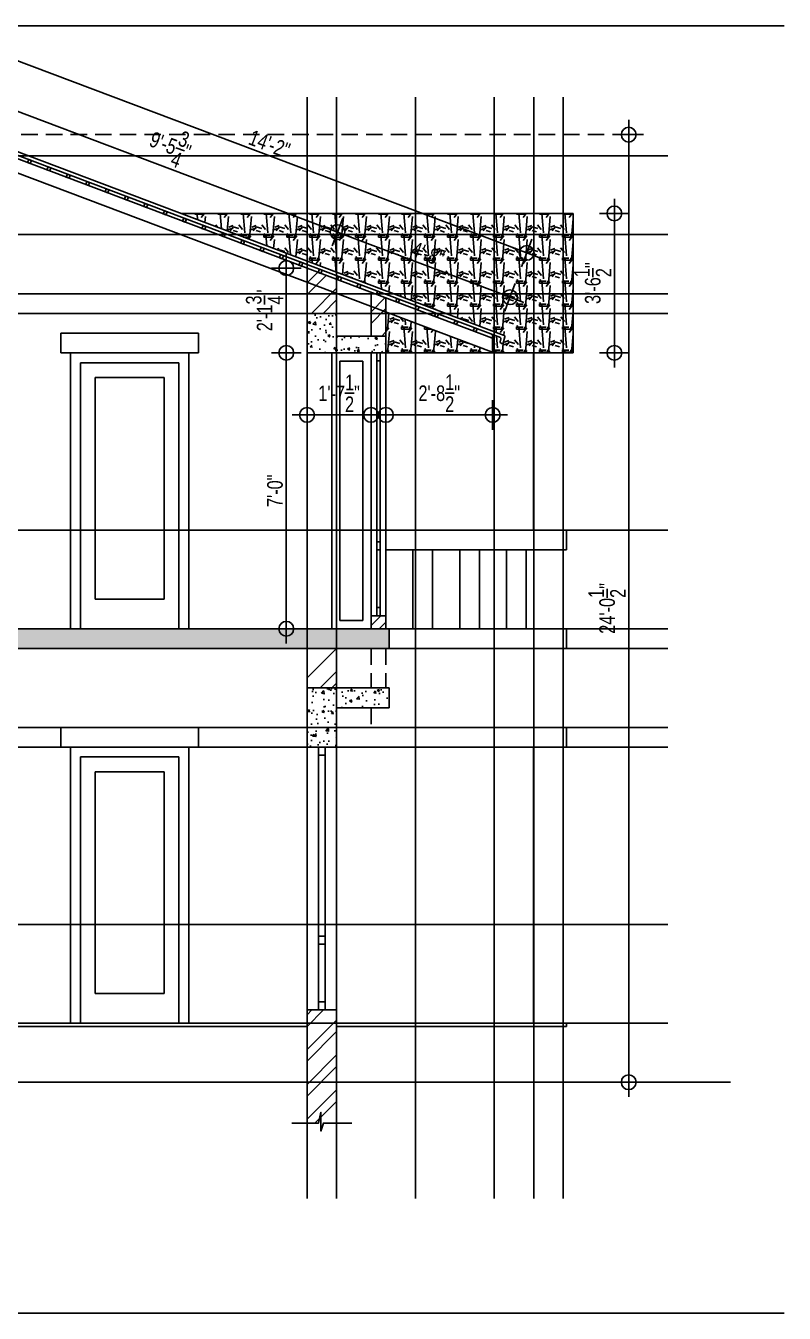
# Model space of a CAD drawing. Header units: inches. Extents: x 171009 to 352533, y -79956 to -38287.
# Drawn here: x 173917.8 to 174148.7, y -39524.3 to -39132.4 of the extents above; entities that cross this region are included whole.
import ezdxf

# ---------------------------------------------------------------- set-up
doc = ezdxf.new("R2010")
doc.units = ezdxf.units.IN
doc.header["$LTSCALE"] = 20
doc.header["$MEASUREMENT"] = 0
doc.header["$PDMODE"] = 34
doc.header["$PDSIZE"] = 5
doc.linetypes.add('HIDDEN', pattern=[0.375, 0.25, -0.125])
doc.layers.get('0').update_dxf_attribs({"linetype": 'CONTINUOUS'})
doc.layers.get('Defpoints').update_dxf_attribs({"linetype": 'CONTINUOUS'})
for name, color, linetype in [('border', 230, 'CONTINUOUS'), ('COLUMN', 31, 'CONTINUOUS'), ('DIMLINE', 254, 'CONTINUOUS'), ('DOOR', 1, 'CONTINUOUS'), ('FRAME', 2, 'CONTINUOUS'), ('guide', 211, 'CONTINUOUS'), ('HATCH', 8, 'CONTINUOUS'), ('TILE', 22, 'CONTINUOUS'), ('wall', 13, 'CONTINUOUS'), ('WINDOW', 4, 'CONTINUOUS'), ('window sill', 5, 'CONTINUOUS'), ('WOOD', 7, 'CONTINUOUS')]:
    doc.layers.add(name, color=color, linetype=linetype)
doc.styles.add('DIMTEXT', font='arial_B.ttf', dxfattribs={"width": 0.75})
doc.dimstyles.new('ARCH_48_0', dxfattribs={"dimtxt": 4.75, "dimasz": 2.25, "dimexe": 0.25, "dimexo": 0, "dimgap": 1, "dimtad": 1, "dimzin": 3, "dimdsep": 46, "dimlunit": 4, "dimtxsty": 'DIMTEXT', "dimblk": 'BLK', "dimcen": 0, "dimdle": 0.09375, "dimse1": 1, "dimse2": 1, "dimclrd": 254, "dimclrt": 3, "dimadec": 1, "dimazin": 0, "dimtfac": 1, "dimtix": 1, "dimtmove": 2, "dimatfit": 3, "dimldrblk": 'NONE', "dimfxl": 0.25, "dimtvp": 1.4625, "dimtolj": 1, "dimtzin": 15, "dimarcsym": 0})
pattern_1 = [(45, (-1541.244, 668.2276), (-5.30330086, 5.30330086), []), (45, (-1537.7085, 668.2276), (-5.30330086, 5.30330086), [])]
pattern_2 = [(50, (-1541.244, 668.2276), (7.17260183, -0.62752135), [0.75, -8.25]), (355, (-1541.244, 668.2276), (-1.38751334, 7.52192134), [0.6, -6.6]), (100.4514, (-1540.6464, 668.175), (5.78509382, 6.89439542), [0.6374019, -7.01142112]), (46.1842, (-1541.244, 670.228), (10.6724105, -1.65519014), [1.125, -12.375]), (96.6356, (-1540.355, 670.09), (9.34662706, 9.7411787), [0.9561029, -10.51713]), (351.1842, (-1541.244, 670.228), (9.34661945, 9.741186), [0.9, -9.9]), (21, (-1540.244, 669.7276), (5.96907052, -4.0261889), [0.75, -8.25]), (326, (-1540.244, 669.7276), (2.43315332, 7.25150045), [0.6, -6.6]), (71.4514, (-1539.7466, 669.392), (8.40222629, 3.22530497), [0.6374019, -7.01142112]), (37.5, (-1541.244, 668.2276), (0.121598553, 3.32893854), [0, -6.52, 0, -6.7, 0, -6.625]), (7.5, (-1541.244, 668.2276), (2.630695374, 3.94411712), [0, -3.82, 0, -6.37, 0, -2.525]), (327.5, (-1543.474, 668.2276), (5.33822436, -0.225548717), [0, -2.5, 0, -7.8, 0, -10.35]), (317.5, (-1544.474, 668.2276), (5.83186169, 1.00104982), [0, -3.25, 0, -5.18, 0, -7.35])]
pattern_3 = [(45, (-1909.887, 1006.686), (-5.30330086, 5.30330086), []), (45, (-1906.352, 1006.686), (-5.30330086, 5.30330086), [])]

# ---------------------------------------------------------------- blocks, each defined once
blk = doc.blocks.new('BLK')
for q in [(0, 2), (-2, 0), (0, -2), (2, 0)]:
    blk.add_line((0, 0), q)
blk.add_circle((0, 0), 1)
blk = doc.blocks.new('*D188')
at = {"layer": 'Defpoints', "color": 0, "transparency": 16777216}
for p in [(173997.11, -39231.98), (174022.94, -39231.98), (174022.94, -39315.98)]:
    blk.add_point(p, dxfattribs=at)
at = {"layer": 'DIMLINE', "color": 254, "lineweight": -2, "transparency": 16777216}
blk.add_line((173997.11, -39313.73), (173997.11, -39234.23), dxfattribs=at)
at = {"layer": 'DIMLINE', "color": 254, "lineweight": -2, "transparency": 16777216, "xscale": 2.25, "yscale": 2.25, "zscale": 2.25}
for p, rotation in [((173997.11, -39231.98), 90), ((173997.11, -39315.98), 270)]:
    blk.add_blockref('BLK', p, dxfattribs=dict(at, rotation=rotation))
at = {"layer": 'DIMLINE', "color": 3, "transparency": 16777216, "insert": (173993.69, -39273.98), "char_height": 4.75, "attachment_point": 5, "rotation": 90, "style": 'DIMTEXT'}
blk.add_mtext('\\A1;7\'-0"', dxfattribs=at)
blk = doc.blocks.new('_None')
blk = doc.blocks.new('*D189')
at = {"layer": 'Defpoints', "color": 0, "transparency": 16777216}
for p in [(173997.11, -39206.2), (174003.44, -39206.2), (174003.44, -39231.98)]:
    blk.add_point(p, dxfattribs=at)
at = {"layer": 'DIMLINE', "color": 254, "lineweight": -2, "transparency": 16777216}
blk.add_line((173997.11, -39229.73), (173997.11, -39208.45), dxfattribs=at)
at = {"layer": 'DIMLINE', "color": 254, "lineweight": -2, "transparency": 16777216, "xscale": 2.25, "yscale": 2.25, "zscale": 2.25}
for p, rotation in [((173997.11, -39206.2), 90), ((173997.11, -39231.98), 270)]:
    blk.add_blockref('BLK', p, dxfattribs=dict(at, rotation=rotation))
at = {"layer": 'DIMLINE', "color": 3, "transparency": 16777216, "insert": (173990.52, -39219.09), "char_height": 4.75, "attachment_point": 5, "rotation": 90, "style": 'DIMTEXT'}
blk.add_mtext('\\A1;2\'-1{\\H1.000000x;\\S3/4;}"', dxfattribs=at)
blk = doc.blocks.new('*D213')
at = {"layer": 'Defpoints', "color": 0, "transparency": 16777216}
for p in [(173901.44, -39165.57), (173685.44, -39453.98), (174101.39, -39453.98)]:
    blk.add_point(p, dxfattribs=at)
at = {"layer": 'DIMLINE', "color": 254, "lineweight": -2, "transparency": 16777216}
blk.add_line((174101.39, -39167.82), (174101.39, -39451.73), dxfattribs=at)
at = {"layer": 'DIMLINE', "color": 254, "lineweight": -2, "transparency": 16777216, "xscale": 2.25, "yscale": 2.25, "zscale": 2.25}
for p, rotation in [((174101.39, -39165.57), 90), ((174101.39, -39453.98), 270)]:
    blk.add_blockref('BLK', p, dxfattribs=dict(at, rotation=rotation))
at = {"layer": 'DIMLINE', "color": 3, "transparency": 16777216, "insert": (174094.79, -39309.78), "char_height": 4.75, "attachment_point": 5, "rotation": 90, "style": 'DIMTEXT'}
blk.add_mtext('\\A1;24\'-0{\\H1.000000x;\\S1/2;}"', dxfattribs=at)
blk = doc.blocks.new('*D234')
at = {"layer": 'Defpoints', "color": 0, "transparency": 16777216}
for p in [(174027.44, -39219.98), (174059.95, -39231.83), (174059.95, -39250.87)]:
    blk.add_point(p, dxfattribs=at)
at = {"layer": 'DIMLINE', "color": 254, "lineweight": -2, "transparency": 16777216}
blk.add_line((174029.69, -39250.87), (174057.7, -39250.87), dxfattribs=at)
at = {"layer": 'DIMLINE', "color": 254, "lineweight": -2, "transparency": 16777216, "xscale": 2.25, "yscale": 2.25, "zscale": 2.25, "rotation": 180}
blk.add_blockref('BLK', (174027.44, -39250.87), dxfattribs=at)
at = {"layer": 'DIMLINE', "color": 254, "lineweight": -2, "transparency": 16777216, "xscale": 2.25, "yscale": 2.25, "zscale": 2.25}
blk.add_blockref('BLK', (174059.95, -39250.87), dxfattribs=at)
at = {"layer": 'DIMLINE', "color": 3, "transparency": 16777216, "insert": (174043.69, -39244.27), "char_height": 4.75, "attachment_point": 5, "style": 'DIMTEXT'}
blk.add_mtext('\\A1;2\'-8{\\H1.000000x;\\S1/2;}"', dxfattribs=at)
blk = doc.blocks.new('*D235')
at = {"layer": 'Defpoints', "color": 0, "transparency": 16777216}
for p in [(174003.44, -39231.98), (174022.94, -39231.98), (174022.94, -39250.87)]:
    blk.add_point(p, dxfattribs=at)
at = {"layer": 'DIMLINE', "color": 254, "lineweight": -2, "transparency": 16777216}
blk.add_line((174005.69, -39250.87), (174020.69, -39250.87), dxfattribs=at)
at = {"layer": 'DIMLINE', "color": 254, "lineweight": -2, "transparency": 16777216, "xscale": 2.25, "yscale": 2.25, "zscale": 2.25, "rotation": 180}
blk.add_blockref('BLK', (174003.44, -39250.87), dxfattribs=at)
at = {"layer": 'DIMLINE', "color": 254, "lineweight": -2, "transparency": 16777216, "xscale": 2.25, "yscale": 2.25, "zscale": 2.25}
blk.add_blockref('BLK', (174022.94, -39250.87), dxfattribs=at)
at = {"layer": 'DIMLINE', "color": 3, "transparency": 16777216, "insert": (174013.19, -39244.31), "char_height": 4.75, "attachment_point": 5, "style": 'DIMTEXT'}
blk.add_mtext('\\A1;1\'-7{\\H1.000000x;\\S1/2;}"', dxfattribs=at)
blk = doc.blocks.new('*D239')
at = {"layer": 'Defpoints', "color": 0, "transparency": 16777216}
for p in [(173906.22, -39155.05), (173901.44, -39167.71), (174007.94, -39207.89)]:
    blk.add_point(p, dxfattribs=at)
at = {"layer": 'DIMLINE', "color": 254, "lineweight": -2, "transparency": 16777216}
blk.add_line((174010.61, -39194.44), (173908.32, -39155.84), dxfattribs=at)
at = {"layer": 'DIMLINE', "color": 254, "lineweight": -2, "transparency": 16777216, "xscale": 2.25, "yscale": 2.25, "zscale": 2.25}
for p, rotation in [((173906.22, -39155.05), 159.3261698989424), ((174012.71, -39195.23), 339.3261698989425)]:
    blk.add_blockref('BLK', p, dxfattribs=dict(at, rotation=rotation))
at = {"layer": 'DIMLINE', "color": 3, "transparency": 16777216, "insert": (173961.81, -39168.93), "char_height": 4.75, "attachment_point": 5, "rotation": 339.3262, "style": 'DIMTEXT'}
blk.add_mtext('\\A1;9\'-5{\\H1.000000x;\\S3/4;}"', dxfattribs=at)
blk = doc.blocks.new('*D240')
at = {"layer": 'Defpoints', "color": 0, "transparency": 16777216}
for p in [(174007.94, -39207.89), (174065.22, -39215.05), (174060.45, -39227.71)]:
    blk.add_point(p, dxfattribs=at)
at = {"layer": 'DIMLINE', "color": 254, "lineweight": -2, "transparency": 16777216}
blk.add_line((174014.82, -39196.03), (174063.12, -39214.25), dxfattribs=at)
at = {"layer": 'DIMLINE', "color": 254, "lineweight": -2, "transparency": 16777216, "xscale": 2.25, "yscale": 2.25, "zscale": 2.25}
for p, rotation in [((174012.71, -39195.23), 159.3261698987993), ((174065.22, -39215.05), 339.3261698987993)]:
    blk.add_blockref('BLK', p, dxfattribs=dict(at, rotation=rotation))
at = {"layer": 'DIMLINE', "color": 3, "transparency": 16777216, "insert": (174040.18, -39201.93), "char_height": 4.75, "attachment_point": 5, "rotation": 339.3262, "style": 'DIMTEXT'}
blk.add_mtext('\\A1;4\'-8"', dxfattribs=at)
blk = doc.blocks.new('*D241')
at = {"layer": 'Defpoints', "color": 0, "transparency": 16777216}
for p in [(173911.31, -39141.57), (173901.44, -39167.71), (174060.45, -39227.71)]:
    blk.add_point(p, dxfattribs=at)
at = {"layer": 'DIMLINE', "color": 254, "lineweight": -2, "transparency": 16777216}
blk.add_line((174068.21, -39200.77), (173913.41, -39142.36), dxfattribs=at)
at = {"layer": 'DIMLINE', "color": 254, "lineweight": -2, "transparency": 16777216, "xscale": 2.25, "yscale": 2.25, "zscale": 2.25}
for p, rotation in [((173911.31, -39141.57), 159.3261698987984), ((174070.31, -39201.57), 339.3261698987985)]:
    blk.add_blockref('BLK', p, dxfattribs=dict(at, rotation=rotation))
at = {"layer": 'DIMLINE', "color": 3, "transparency": 16777216, "insert": (173992, -39168.4), "char_height": 4.75, "attachment_point": 5, "rotation": 339.3262, "style": 'DIMTEXT'}
blk.add_mtext('\\A1;14\'-2"', dxfattribs=at)
blk = doc.blocks.new('*D246')
at = {"layer": 'Defpoints', "color": 0, "transparency": 16777216}
for p in [(174084.44, -39189.56), (174097.03, -39189.56), (174084.44, -39231.98)]:
    blk.add_point(p, dxfattribs=at)
at = {"layer": 'DIMLINE', "color": 254, "lineweight": -2, "transparency": 16777216}
blk.add_line((174097.03, -39229.73), (174097.03, -39191.81), dxfattribs=at)
at = {"layer": 'DIMLINE', "color": 254, "lineweight": -2, "transparency": 16777216, "xscale": 2.25, "yscale": 2.25, "zscale": 2.25}
for p, rotation in [((174097.03, -39189.56), 90), ((174097.03, -39231.98), 270)]:
    blk.add_blockref('BLK', p, dxfattribs=dict(at, rotation=rotation))
at = {"layer": 'DIMLINE', "color": 3, "transparency": 16777216, "insert": (174090.42, -39210.77), "char_height": 4.75, "attachment_point": 5, "rotation": 90, "style": 'DIMTEXT'}
blk.add_mtext('\\A1;3\'-6{\\H1.000000x;\\S1/2;}"', dxfattribs=at)

msp = doc.modelspace()

# ---------------------------------------------------------------- hatches: boundary and pattern name
at = {"layer": 'HATCH'}
h = msp.add_hatch(dxfattribs=at)
h.set_pattern_fill('ANSI32', color=256, scale=20, style=0)
h.set_pattern_definition(pattern_3)
h.paths.add_polyline_path([(174003.436, -39219.985), (174012.436, -39219.985), (174012.436, -39209.593), (174003.436, -39206.197)])
h = msp.add_hatch(dxfattribs=at)
h.set_pattern_fill('ANSI32', color=256, scale=20, style=0)
h.set_pattern_definition(pattern_1)
h.paths.add_polyline_path([(174027.436, -39215.253), (174022.936, -39213.555), (174022.936, -39226.864), (174027.436, -39226.864)])
h = msp.add_hatch(dxfattribs=at)
h.set_pattern_fill('AR-CONC', color=256, style=0)
h.set_pattern_definition(pattern_2)
h.paths.add_polyline_path([(174027.436, -39226.864), (174012.436, -39226.864), (174012.436, -39219.985), (174003.436, -39219.985), (174003.436, -39225.985), (174003.436, -39231.985), (174027.436, -39231.985)])
h = msp.add_hatch(dxfattribs=at)
h.set_pattern_fill('ANSI32', color=256, scale=20, style=0)
h.set_pattern_definition(pattern_1)
h.paths.add_polyline_path([(174027.436, -39315.985), (174027.436, -39311.985), (174022.936, -39311.985), (174022.936, -39315.985)])
h = msp.add_hatch(dxfattribs=at)
h.set_pattern_fill('AR-CONC', color=256, style=0)
h.set_pattern_definition([(50, (-1909.8873, 1006.686), (7.17260183, -0.62752135), [0.75, -8.25]), (355, (-1909.887, 1006.686), (-1.38751334, 7.52192134), [0.6, -6.6]), (100.4514, (-1909.2896, 1006.634), (5.78509382, 6.89439542), [0.6374019, -7.01142112]), (46.1842, (-1909.887, 1008.686), (10.6724105, -1.65519014), [1.125, -12.375]), (96.6356, (-1908.998, 1008.548), (9.34662706, 9.7411787), [0.9561029, -10.51713]), (351.1842, (-1909.887, 1008.686), (9.34661945, 9.741186), [0.9, -9.9]), (21, (-1908.8873, 1008.186), (5.96907052, -4.0261889), [0.75, -8.25]), (326, (-1908.887, 1008.186), (2.43315332, 7.25150045), [0.6, -6.6]), (71.4514, (-1908.39, 1007.8506), (8.40222629, 3.22530497), [0.6374019, -7.01142112]), (37.5, (-1909.8873, 1006.6861), (0.121598553, 3.32893854), [0, -6.52, 0, -6.7, 0, -6.625]), (7.5, (-1909.8873, 1006.686), (2.630695374, 3.94411712), [0, -3.82, 0, -6.37, 0, -2.525]), (327.5, (-1912.1173, 1006.686), (5.33822436, -0.225548717), [0, -2.5, 0, -7.8, 0, -10.35]), (317.5, (-1913.1173, 1006.686), (5.83186169, 1.00104982), [0, -3.25, 0, -5.18, 0, -7.35])])
h.paths.add_polyline_path([(173790.436, -39315.985), (173790.436, -39321.985), (173685.436, -39321.985), (173685.436, -39327.985), (173799.436, -39327.985), (173799.436, -39321.985), (174028.436, -39321.985), (174028.436, -39315.985)])
h = msp.add_hatch(dxfattribs=at)
h.set_pattern_fill('AR-CONC', color=256, style=0)
h.set_pattern_definition(pattern_2)
h.paths.add_polyline_path([(174003.436, -39351.985), (174012.436, -39351.985), (174012.436, -39333.985), (174003.436, -39333.985)])
h = msp.add_hatch(dxfattribs=at)
h.set_pattern_fill('AR-CONC', color=256, style=0)
h.set_pattern_definition(pattern_2)
h.paths.add_polyline_path([(174012.436, -39333.985), (174012.436, -39339.985), (174028.436, -39339.985), (174028.436, -39333.985)])
h = msp.add_hatch(dxfattribs=at)
h.set_pattern_fill('ANSI32', color=256, scale=20, style=0)
h.set_pattern_definition(pattern_3)
h.paths.add_polyline_path([(174003.436, -39466.403), (174006.928, -39466.403), (174007.645, -39463.123), (174007.645, -39466.402), (174012.436, -39466.402), (174012.436, -39431.985), (174003.436, -39431.985)])
at = {"layer": 'TILE'}
h = msp.add_hatch(dxfattribs=at)
h.set_pattern_fill('SPANTILE', color=8, scale=7, style=0)
h.set_pattern_definition([(274.9697, (-1534.80407, 675.2276), (-6.99993914905, 84.0000073606), [6.464304, -155.143247]), (180, (-1534.244, 668.7876), (-7, -7), [0.56, -6.44]), (0, (-1541.244, 668.2276), (7, 7), [1.96, -5.04]), (90, (-1539.284, 668.2276), (-7, 7), [0.7, -6.3]), (270, (-1534.804, 668.9276), (7, -7), [0.7, -6.3]), (0, (-1534.804, 668.2276), (7, 7), [0.56, -6.44]), (0, (-1541.244, 668.7876), (7, 7), [1.4, -5.6]), (85.0303, (-1539.84407, 668.7876), (6.99993914905, 84.0000073606), [6.464304, -155.143247]), (52.6961, (-1539.84407, 669.1376), (-90.9999012292, -119.00007519182), [1.848056, -182.95725]), (18.4349, (-1538.724, 670.6076), (14.000003042, 6.999988823), [1.770874, -20.365065]), (341.5651, (-1537.044, 671.1676), (-14.000003042, 6.999988823), [1.770874, -20.365065]), (307.3039, (-1535.36407, 670.6076), (90.9999012292, -119.00007519182), [1.848056, -182.95725]), (20.2249, (-1538.37407, 670.1176), (-76.99998085034, -28.0000583492), [1.417395, -140.321804]), (339.7751, (-1537.04407, 670.6076), (76.99998085034, -28.0000583492), [1.417395, -140.321804]), (307.4054, (-1535.71407, 670.1176), (70.0000696683, -90.99994725486), [1.498063, -148.308475]), (52.5946, (-1539.28407, 668.9276), (-70.0000696683, -90.99994725486), [1.498063, -148.308475])])
h.paths.add_polyline_path([(173965.025, -39189.564), (174063.478, -39226.716, -0.4037409), (174063.681, -39227.083), (174063.16, -39229.07, -0.559988), (174062.229, -39228.679, 0.0000013), (174062.229, -39228.679), (174062.487, -39227.696, 0.3534757), (174062.332, -39227.352), (174060.446, -39226.64), (174060.446, -39227.709), (174060.446, -39231.985), (174084.436, -39231.985), (174084.436, -39189.564)])
h.paths.add_polyline_path([(174027.436, -39219.528), (174027.436, -39226.864), (174027.436, -39231.985), (174060.446, -39231.985)], flags=17)

# ---------------------------------------------------------------- linework, layer by layer
at = {"color": 7}
for p, q in [((173928.436, -39231.985), (173928.436, -39225.985)), ((173928.436, -39225.985), (173970.436, -39225.985)), ((173970.436, -39231.985), (173970.436, -39225.985)), ((173928.436, -39231.985), (173970.436, -39231.985)), ((173928.436, -39351.985), (173928.436, -39345.985)), ((173928.436, -39345.985), (173970.436, -39345.985)), ((173970.436, -39351.985), (173970.436, -39345.985)), ((173928.436, -39351.985), (173970.436, -39351.985))]:
    msp.add_line(p, q, dxfattribs=at)
msp.add_line((174003.436, -39231.985), (174003.436, -39315.985))
at = {"color": 2}
msp.add_line((174003.436, -39315.985), (174003.436, -39298.985), dxfattribs=at)
at = {"color": 7, "linetype": 'HIDDEN'}
for p, q in [((174022.936, -39321.985), (174022.936, -39333.985)), ((174027.436, -39321.985), (174027.436, -39333.985)), ((174022.936, -39339.985), (174022.936, -39345.985)), ((174022.936, -39345.985), (174012.436, -39345.985))]:
    msp.add_line(p, q, dxfattribs=at)
msp.add_lwpolyline([(173998.814, -39466.403), (174006.928, -39466.403), (174007.645, -39463.123), (174007.645, -39468.85), (174008.399, -39466.402), (174017.089, -39466.402)])
at = {"layer": 'border', "ltscale": 5}
for p, q in [((174148.736, -39132.428), (173607.971, -39132.428)), ((173607.971, -39524.307), (174148.736, -39524.307))]:
    msp.add_line(p, q, dxfattribs=at)
at = {"layer": 'COLUMN', "color": 2}
for p, q in [((174072.436, -39285.985), (174072.436, -39231.985)), ((174081.436, -39285.985), (174081.436, -39231.985)), ((174072.436, -39351.985), (174072.436, -39435.985)), ((174081.436, -39351.985), (174081.436, -39435.985))]:
    msp.add_line(p, q, dxfattribs=at)
at = {"layer": 'DIMLINE', "color": 8, "linetype": 'HIDDEN'}
msp.add_line((173901.441, -39165.572), (174101.391, -39165.572), dxfattribs=at)
at = {"layer": 'DOOR'}
for p, q in [((173967.436, -39231.985), (173931.436, -39231.985)), ((173931.436, -39231.985), (173931.436, -39315.985)), ((173967.436, -39231.985), (173967.436, -39315.985)), ((173964.436, -39234.985), (173934.436, -39234.985)), ((173934.436, -39234.985), (173934.436, -39315.985)), ((173964.436, -39234.985), (173964.436, -39315.985)), ((173959.936, -39239.485), (173938.936, -39239.485)), ((173938.936, -39239.485), (173938.936, -39306.985)), ((173959.936, -39239.485), (173959.936, -39306.985)), ((173959.936, -39306.985), (173938.936, -39306.985)), ((173967.436, -39351.985), (173931.436, -39351.985)), ((173931.436, -39351.985), (173931.436, -39435.985)), ((173967.436, -39351.985), (173967.436, -39435.985)), ((173964.436, -39354.985), (173934.436, -39354.985)), ((173934.436, -39354.985), (173934.436, -39435.985)), ((173964.436, -39354.985), (173964.436, -39435.985)), ((173959.936, -39359.485), (173938.936, -39359.485)), ((173938.936, -39359.485), (173938.936, -39426.985)), ((173959.936, -39359.485), (173959.936, -39426.985)), ((173959.936, -39426.985), (173938.936, -39426.985))]:
    msp.add_line(p, q, dxfattribs=at)
at = {"layer": 'FRAME'}
for points in [[(174024.686, -39231.985), (174025.686, -39231.985), (174025.686, -39234.425), (174024.686, -39234.425)], [(174024.686, -39289.544), (174025.686, -39289.544), (174025.686, -39291.985), (174024.686, -39291.985)], [(174024.686, -39309.544), (174025.686, -39309.544), (174025.686, -39311.985), (174024.686, -39311.985)], [(174006.936, -39351.985), (174008.936, -39351.985), (174008.936, -39354.425), (174006.936, -39354.425)], [(174006.936, -39409.544), (174008.936, -39409.544), (174008.936, -39411.985), (174006.936, -39411.985)], [(174006.936, -39429.544), (174008.936, -39429.544), (174008.936, -39431.985), (174006.936, -39431.985)]]:
    msp.add_lwpolyline(points, close=True, dxfattribs=at)
at = {"layer": 'guide'}
for p, q in [((174003.436, -39154.194), (174003.436, -39489.367)), ((174012.436, -39154.194), (174012.436, -39489.367)), ((174036.441, -39489.367), (174036.441, -39154.194)), ((174060.441, -39489.367), (174060.441, -39154.194)), ((174072.441, -39489.367), (174072.441, -39154.194)), ((174081.441, -39489.367), (174081.441, -39154.194))]:
    msp.add_line(p, q, dxfattribs=at)
at = {"layer": 'guide', "color": 3, "linetype": 'Continuous'}
for p, q in [((173643.175, -39171.985), (174113.294, -39171.985)), ((173643.175, -39195.985), (174113.294, -39195.985)), ((173643.175, -39315.985), (174113.294, -39315.985)), ((173643.175, -39321.985), (174113.294, -39321.985))]:
    msp.add_line(p, q, dxfattribs=at)
at = {"layer": 'guide', "color": 1, "linetype": 'Continuous'}
for p, q in [((173643.175, -39213.985), (174113.294, -39213.985)), ((173643.175, -39219.985), (174113.294, -39219.985)), ((173643.175, -39345.985), (174113.294, -39345.985)), ((173643.175, -39351.985), (174113.294, -39351.985))]:
    msp.add_line(p, q, dxfattribs=at)
at = {"layer": 'guide', "color": 5, "linetype": 'Continuous'}
for p, q in [((173643.175, -39285.985), (174113.294, -39285.985)), ((173643.175, -39405.985), (174113.294, -39405.985))]:
    msp.add_line(p, q, dxfattribs=at)
at = {"layer": 'guide', "color": 13, "linetype": 'Continuous'}
for p, q in [((173643.175, -39435.985), (174113.294, -39435.985)), ((173643.175, -39453.985), (174113.294, -39453.985))]:
    msp.add_line(p, q, dxfattribs=at)
at = {"layer": 'HATCH'}
for p, q in [((174003.436, -39330.922), (174012.373, -39321.985)), ((174007.444, -39333.985), (174012.436, -39328.993)), ((174010.98, -39333.985), (174012.436, -39332.528))]:
    msp.add_line(p, q, dxfattribs=at)
at = {"layer": 'TILE'}
for p, q in [((174063.478, -39226.716), (173901.441, -39165.572)), ((174062.332, -39227.352), (173901.441, -39166.64)), ((174062.229, -39228.679), (174062.487, -39227.696)), ((174063.16, -39229.07), (174063.682, -39227.08))]:
    msp.add_line(p, q, dxfattribs=at)
for centre, radius, start, end in [((174063.389, -39227.005), 0.302, 345.64896, 72.90099), ((174062.815, -39228.589), 0.592, 188.72401, 305.71722), ((174062.197, -39227.62), 0.3, 345.30306, 73.20213)]:
    msp.add_arc(centre, radius, start, end, dxfattribs=at)
at = {"layer": 'wall', "color": 2}
for p, q in [((173965.025, -39189.564), (174084.436, -39189.564)), ((174084.436, -39231.985), (174084.436, -39189.564)), ((174084.436, -39231.985), (174027.436, -39231.985)), ((174027.436, -39285.985), (174082.436, -39285.985)), ((174082.436, -39291.985), (174082.436, -39285.985)), ((174027.436, -39291.985), (174082.436, -39291.985)), ((174035.686, -39291.985), (174035.686, -39315.985)), ((174041.686, -39291.985), (174041.686, -39315.985)), ((174049.936, -39291.985), (174049.936, -39315.985)), ((174055.936, -39291.985), (174055.936, -39315.985)), ((174064.186, -39291.985), (174064.186, -39315.985)), ((174070.186, -39291.985), (174070.186, -39315.985)), ((174081.436, -39315.985), (174081.436, -39291.985)), ((174028.436, -39315.985), (174082.436, -39315.985)), ((174082.436, -39321.985), (174082.436, -39315.985)), ((174028.436, -39321.985), (174082.436, -39321.985)), ((174081.436, -39345.985), (174081.436, -39321.985)), ((174012.436, -39345.985), (174082.436, -39345.985)), ((174082.436, -39345.985), (174082.436, -39351.985)), ((174012.436, -39351.985), (174082.436, -39351.985)), ((174012.436, -39435.985), (174082.436, -39435.985)), ((174012.436, -39436.985), (174082.436, -39436.985)), ((174081.436, -39436.985), (174081.436, -39453.985)), ((174082.436, -39436.985), (174082.436, -39435.985))]:
    msp.add_line(p, q, dxfattribs=at)
at = {"layer": 'wall'}
for p, q in [((174003.436, -39225.985), (174003.436, -39206.197)), ((174012.436, -39226.864), (174012.436, -39209.593)), ((174022.936, -39226.864), (174022.936, -39213.555)), ((174027.436, -39226.864), (174027.436, -39215.253)), ((174003.436, -39219.985), (174012.436, -39219.985)), ((174003.436, -39225.985), (174003.436, -39231.985)), ((174027.436, -39226.864), (174012.436, -39226.864)), ((174027.436, -39231.985), (174027.436, -39226.864)), ((174003.436, -39231.985), (174027.436, -39231.985)), ((174036.436, -39291.985), (174036.436, -39291.985)), ((174027.436, -39311.985), (174022.936, -39311.985)), ((174022.936, -39311.985), (174022.936, -39315.985)), ((174027.436, -39311.985), (174027.436, -39315.985)), ((173790.436, -39315.985), (174028.436, -39315.985)), ((174028.436, -39315.985), (174028.436, -39321.985)), ((174028.436, -39321.985), (173799.436, -39321.985)), ((174003.436, -39321.985), (174003.436, -39351.985)), ((174012.436, -39321.985), (174012.436, -39333.985)), ((174012.436, -39333.985), (174003.436, -39333.985)), ((174028.436, -39333.985), (174012.436, -39333.985)), ((174028.436, -39339.985), (174028.436, -39333.985)), ((174028.436, -39339.985), (174012.436, -39339.985)), ((174012.436, -39339.985), (174012.436, -39351.985)), ((174012.436, -39351.985), (174003.436, -39351.985)), ((174003.436, -39431.985), (174012.436, -39431.985)), ((174003.436, -39431.985), (174003.436, -39466.403)), ((174012.436, -39431.985), (174012.436, -39466.402)), ((173790.436, -39435.985), (174003.436, -39435.985)), ((173799.436, -39436.985), (174003.436, -39436.985)), ((174012.436, -39453.985), (174132.345, -39453.985))]:
    msp.add_line(p, q, dxfattribs=at)
at = {"layer": 'WINDOW'}
for p, q in [((174010.936, -39315.985), (174010.936, -39231.985)), ((174013.436, -39313.485), (174013.436, -39234.485)), ((174013.436, -39234.485), (174020.436, -39234.485)), ((174020.436, -39313.485), (174020.436, -39234.485)), ((174022.936, -39315.985), (174022.936, -39231.985)), ((174024.686, -39231.985), (174024.686, -39311.985)), ((174025.686, -39231.985), (174025.686, -39311.985)), ((174020.436, -39313.485), (174013.436, -39313.485)), ((174006.936, -39351.985), (174006.936, -39431.985)), ((174008.936, -39351.985), (174008.936, -39431.985))]:
    msp.add_line(p, q, dxfattribs=at)
at = {"layer": 'window sill'}
for p, q in [((174022.936, -39231.985), (174022.936, -39311.985)), ((174027.436, -39231.985), (174027.436, -39311.985)), ((174003.436, -39351.985), (174003.436, -39431.985)), ((174012.436, -39351.985), (174012.436, -39431.985))]:
    msp.add_line(p, q, dxfattribs=at)
at = {"layer": 'WOOD'}
for p, q in [((174060.446, -39227.709), (173901.441, -39167.709)), ((174060.446, -39231.985), (173901.441, -39171.985)), ((174059.946, -39231.834), (174059.946, -39227.521)), ((174060.446, -39231.985), (174060.446, -39227.709))]:
    msp.add_line(p, q, dxfattribs=at)
at = {"layer": 'WOOD', "color": 13}
for p, q in [((174059.946, -39227.558), (174059.946, -39226.514)), ((174060.446, -39227.709), (174060.446, -39226.665))]:
    msp.add_line(p, q, dxfattribs=at)
for points in [[(173918.346, -39174.088), (173919.18, -39174.403), (173919.533, -39173.467), (173918.699, -39173.153)], [(173924.246, -39176.314), (173925.08, -39176.629), (173925.433, -39175.694), (173924.599, -39175.379)], [(173930.146, -39178.541), (173930.98, -39178.855), (173931.333, -39177.92), (173930.499, -39177.605)], [(173936.046, -39180.767), (173936.88, -39181.082), (173937.233, -39180.146), (173936.399, -39179.832)], [(173941.946, -39182.993), (173942.78, -39183.308), (173943.133, -39182.373), (173942.299, -39182.058)], [(173947.846, -39185.22), (173948.68, -39185.535), (173949.033, -39184.599), (173948.199, -39184.284)], [(173953.746, -39187.446), (173954.58, -39187.761), (173954.933, -39186.825), (173954.099, -39186.511)], [(173959.646, -39189.672), (173960.48, -39189.987), (173960.833, -39189.052), (173959.999, -39188.737)], [(173965.546, -39191.899), (173966.38, -39192.214), (173966.733, -39191.278), (173965.899, -39190.963)], [(173971.446, -39194.125), (173972.28, -39194.44), (173972.634, -39193.505), (173971.799, -39193.19)], [(173977.346, -39196.352), (173978.18, -39196.666), (173978.534, -39195.731), (173977.699, -39195.416)], [(173983.246, -39198.578), (173984.08, -39198.893), (173984.434, -39197.957), (173983.599, -39197.642)], [(173989.146, -39200.804), (173989.98, -39201.119), (173990.334, -39200.184), (173989.499, -39199.869)], [(173995.046, -39203.031), (173995.88, -39203.345), (173996.234, -39202.41), (173995.399, -39202.095)], [(174000.946, -39205.257), (174001.78, -39205.572), (174002.134, -39204.636), (174001.3, -39204.322)], [(174006.846, -39207.483), (174007.68, -39207.798), (174008.034, -39206.863), (174007.2, -39206.548)], [(174012.746, -39209.71), (174013.58, -39210.024), (174013.934, -39209.089), (174013.1, -39208.774)], [(174018.646, -39211.936), (174019.48, -39212.251), (174019.834, -39211.315), (174019, -39211.001)], [(174024.546, -39214.162), (174025.38, -39214.477), (174025.734, -39213.542), (174024.9, -39213.227)], [(174030.446, -39216.389), (174031.28, -39216.704), (174031.634, -39215.768), (174030.8, -39215.453)], [(174036.346, -39218.615), (174037.18, -39218.93), (174037.534, -39217.994), (174036.7, -39217.68)], [(174042.246, -39220.841), (174043.08, -39221.156), (174043.434, -39220.221), (174042.6, -39219.906)], [(174048.146, -39223.068), (174048.98, -39223.383), (174049.334, -39222.447), (174048.5, -39222.132)], [(174054.046, -39225.294), (174054.88, -39225.609), (174055.234, -39224.674), (174054.4, -39224.359)]]:
    msp.add_lwpolyline(points, close=True, dxfattribs=at)

# ---------------------------------------------------------------- dimensions: what is measured, and where the dimension line sits
at = {"layer": 'DIMLINE'}
for p1, p2, distance, picture, middle in [((174060.446, -39227.709), (173901.441, -39167.709), -27.941, '*D241', (173992.003, -39168.4)), ((174007.936, -39207.895), (173901.441, -39167.709), -13.535, '*D239', (173961.809, -39168.932)), ((174007.936, -39207.895), (174060.446, -39227.709), 13.535, '*D240', (174040.179, -39201.934))]:
    dim = msp.add_aligned_dim(p1=p1, p2=p2, distance=distance, dimstyle='ARCH_48_0', override={"dimfxl": 0.18}, dxfattribs=at)
    dim.commit()
    dim.dimension.update_dxf_attribs({"geometry": picture, "text_midpoint": middle})
for base, p1, p2, picture, middle in [((174101.391, -39453.985), (173901.441, -39165.572), (173685.436, -39453.985), '*D213', (174094.789, -39309.778)), ((173997.114, -39206.197), (174003.436, -39231.985), (174003.436, -39206.197), '*D189', (173990.521, -39219.091)), ((173997.114, -39231.985), (174022.936, -39315.985), (174022.936, -39231.985), '*D188', (173993.689, -39273.985))]:
    dim = msp.add_linear_dim(base=base, p1=p1, p2=p2, angle=90, dimstyle='ARCH_48_0', dxfattribs=at)
    dim.commit()
    dim.dimension.update_dxf_attribs({"geometry": picture, "text_midpoint": middle})
dim = msp.add_linear_dim(base=(174097.028, -39189.564), p1=(174084.436, -39231.985), p2=(174084.436, -39189.564), angle=90, dimstyle='ARCH_48_0', override={"dimfxl": 0.18}, dxfattribs=at)
dim.commit()
dim.dimension.update_dxf_attribs({"geometry": '*D246', "text_midpoint": (174090.424, -39210.775)})
for base, p1, p2, picture, middle in [((174059.946, -39250.868), (174027.436, -39219.985), (174059.946, -39231.834), '*D234', (174043.691, -39244.266)), ((174022.936, -39250.868), (174003.436, -39231.985), (174022.936, -39231.985), '*D235', (174013.186, -39244.307))]:
    dim = msp.add_linear_dim(base=base, p1=p1, p2=p2, dimstyle='ARCH_48_0', dxfattribs=at)
    dim.commit()
    dim.dimension.update_dxf_attribs({"geometry": picture, "text_midpoint": middle})

doc.saveas('drawing.dxf')
